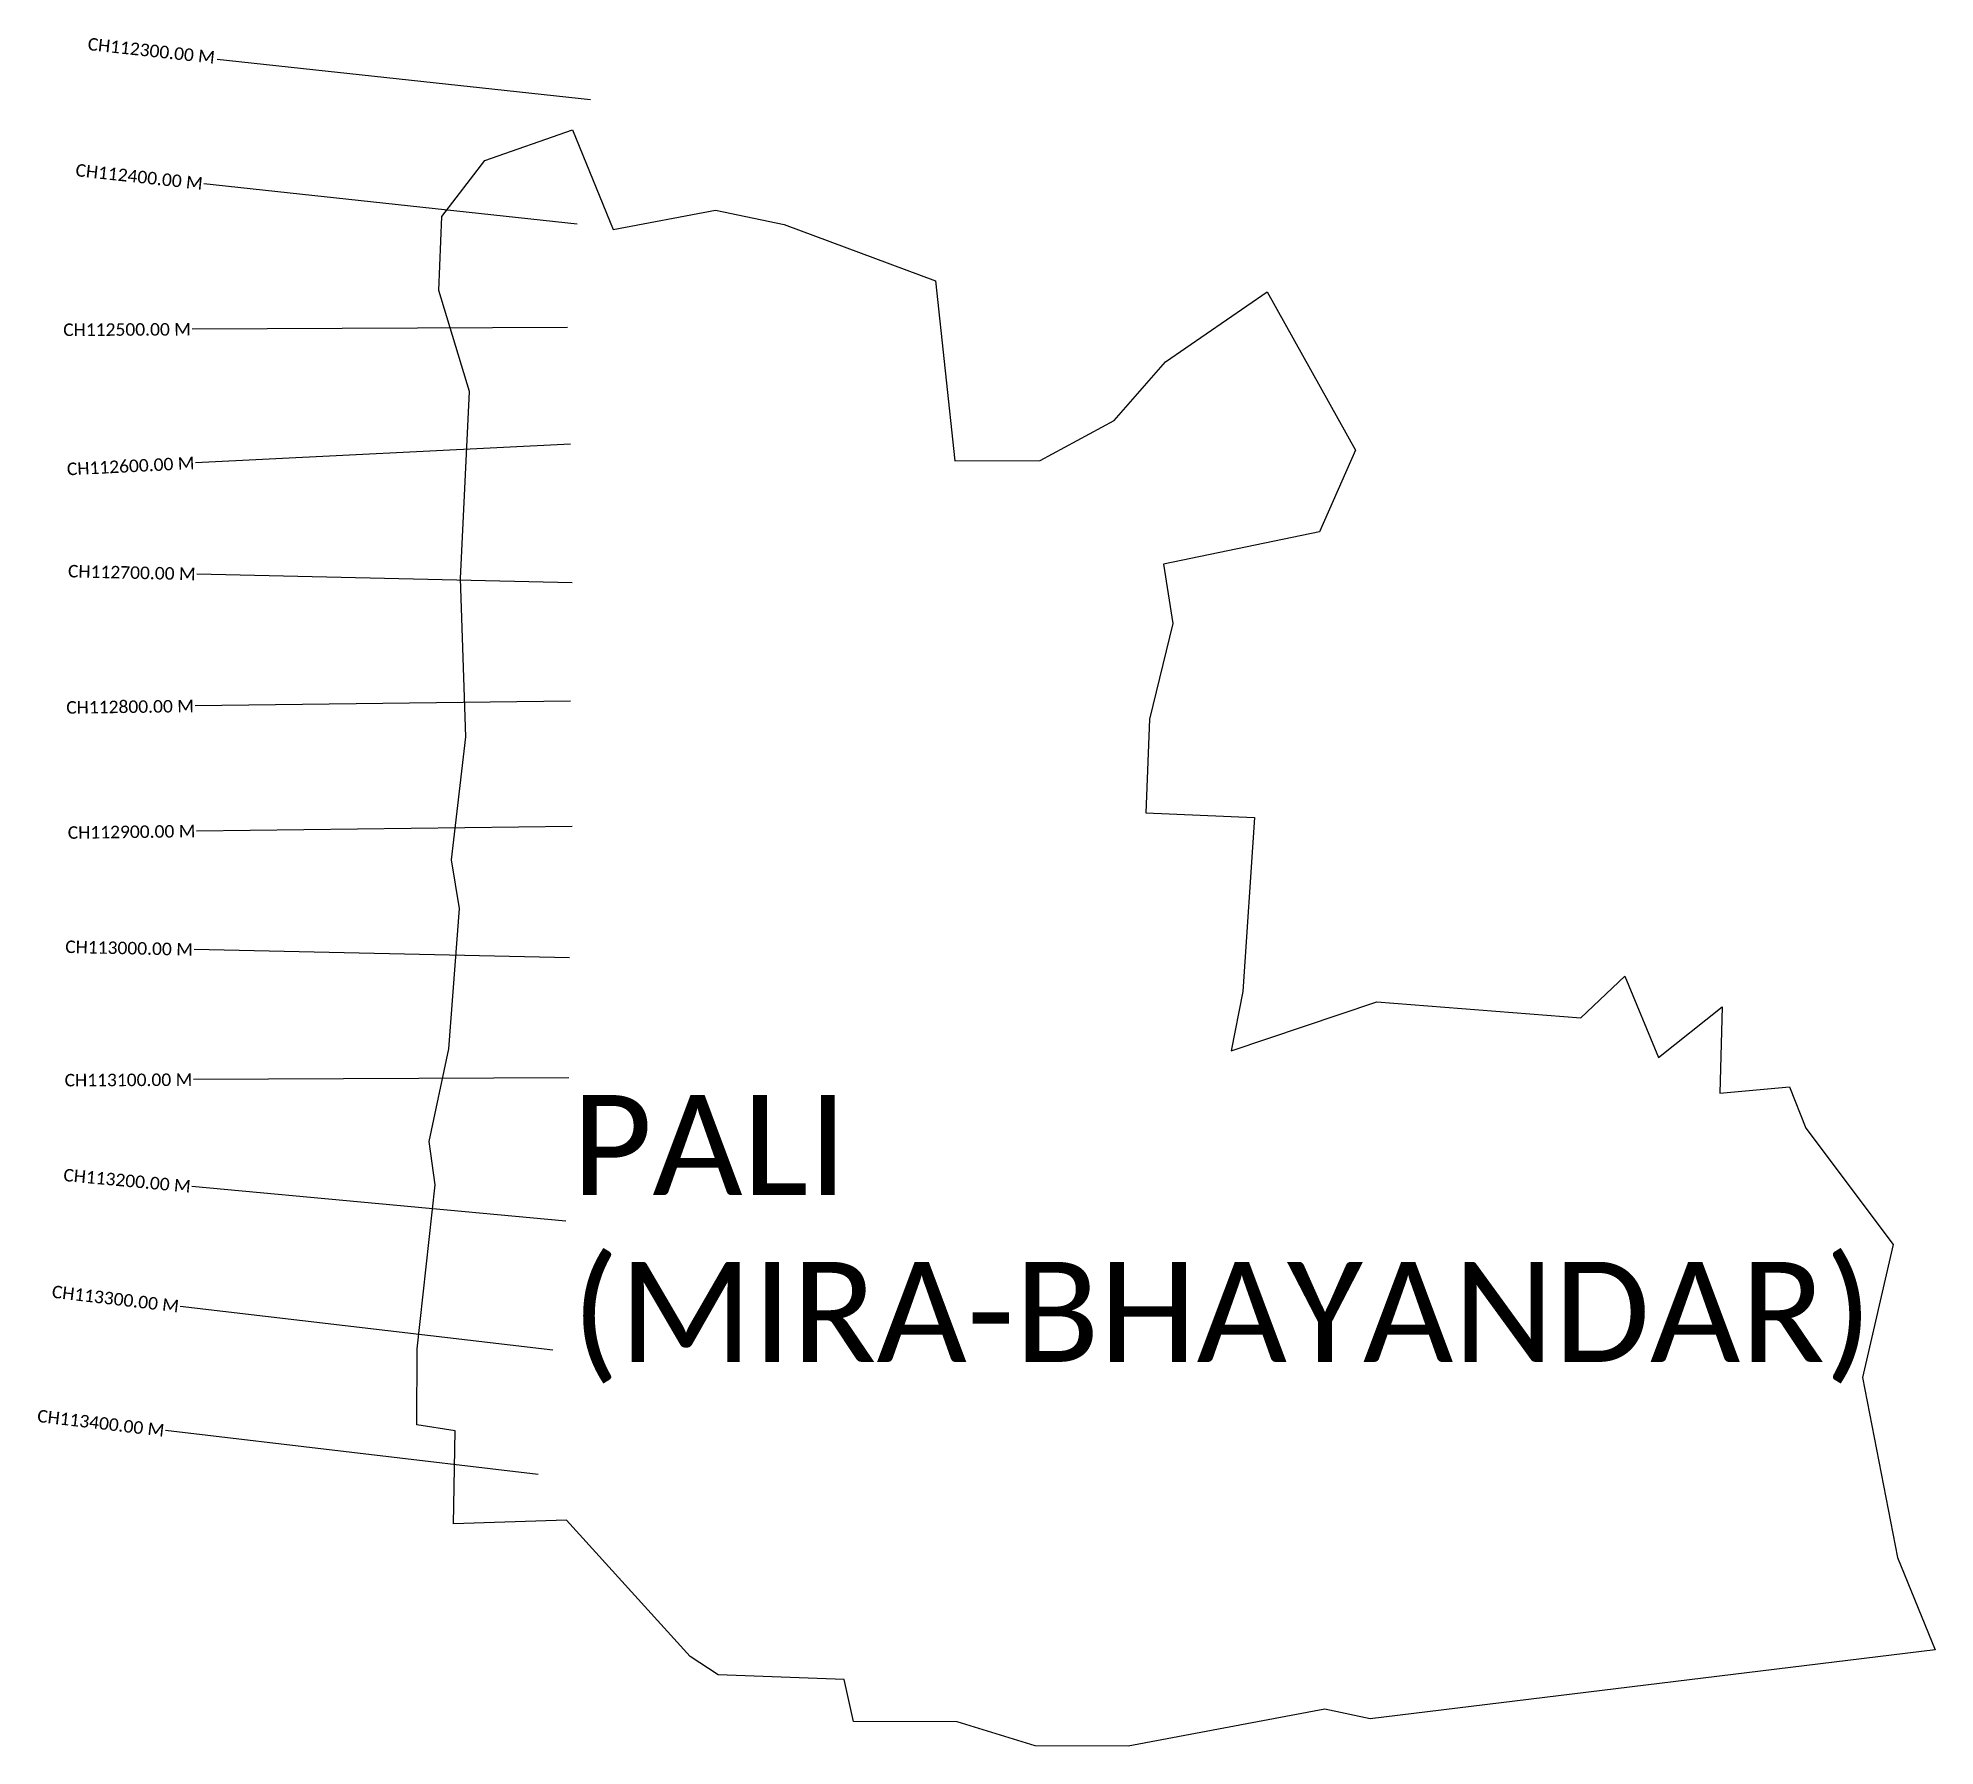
# Model space of a CAD drawing. Header units: metres. Extents: x 266907 to 268423, y 2134131 to 2135496.
import ezdxf
from ezdxf.enums import TextEntityAlignment as Align

# ---------------------------------------------------------------- set-up
doc = ezdxf.new("R2010")
doc.units = ezdxf.units.M
for name, color, linetype in [('CS', 134, 'Continuous'), ('CSMark', 6, 'Continuous'), ('village', 3, 'Continuous'), ('VILLAGE NAME', 250, 'Continuous')]:
    doc.layers.add(name, color=color, linetype=linetype)
doc.styles.add('Legend', font='calibri.ttf')

msp = doc.modelspace()

# ---------------------------------------------------------------- linework, layer by layer
at = {"layer": 'CS'}
for p, q in [((267348.4, 2135446.8), (267050.1, 2135479.1)), ((267337.6, 2135347.4), (267039.4, 2135379.7)), ((267330, 2135264.7), (267030, 2135263.4)), ((267332.4, 2135171.5), (267032.7, 2135156.7)), ((267333.7, 2135060.6), (267033.8, 2135067.7)), ((267332.4, 2134966), (267032.4, 2134962.3)), ((267333.6, 2134866), (267033.6, 2134862.3)), ((267331.6, 2134760.9), (267031.6, 2134767.5)), ((267331.1, 2134664.9), (267031.1, 2134663.6)), ((267328.5, 2134550.5), (267029.8, 2134578.1)), ((267318.3, 2134447.3), (267020.4, 2134482.3)), ((267306.6, 2134348), (267008.7, 2134383))]:
    msp.add_line(p, q, dxfattribs=at)
at = {"layer": 'village', "color": 3, "true_color": 0x00ff00}
msp.add_polyline3d([(268422.7, 2134207.9, 0), (267971.3, 2134152.7, 0), (267935, 2134160.3, 0), (267778, 2134130.9, 0), (267703.7, 2134131, 0), (267641.3, 2134150.3, 0), (267558.5, 2134150.4, 0), (267550.9, 2134184.2, 0), (267450.3, 2134187.9, 0), (267427.9, 2134202.5, 0), (267329.1, 2134311.4, 0), (267238.7, 2134308.6, 0), (267240.2, 2134382.8, 0), (267209.5, 2134387.6, 0), (267209.7, 2134448.3, 0), (267224.1, 2134579.6, 0), (267219.4, 2134614, 0), (267235.2, 2134688.3, 0), (267243.7, 2134800.3, 0), (267237.1, 2134839.2, 0), (267248.7, 2134937.5, 0), (267244.4, 2135064.1, 0), (267251.6, 2135213.6, 0), (267227.1, 2135294.4, 0), (267229.6, 2135353.6, 0), (267263.9, 2135398.4, 0), (267333.9, 2135422.8, 0), (267366.4, 2135343.1, 0), (267448.2, 2135358.5, 0), (267503, 2135347.2, 0), (267624.1, 2135302, 0), (267639.5, 2135158.3, 0), (267707.5, 2135158.5, 0), (267766.8, 2135190.4, 0), (267807.8, 2135237.3, 0), (267889.1, 2135293.2, 0), (267959.5, 2135166.8, 0), (267930.8, 2135101.5, 0), (267806.2, 2135075.7, 0), (267813.7, 2135028.1, 0), (267795.1, 2134951.6, 0), (267792.1, 2134876.8, 0), (267878.9, 2134873, 0), (267869.6, 2134734.1, 0), (267860.2, 2134686.5, 0), (267976.5, 2134725.8, 0), (268139.6, 2134713, 0), (268174.7, 2134746.3, 0), (268201.8, 2134681.2, 0), (268252.6, 2134721.9, 0), (268250.7, 2134652.7, 0), (268306.4, 2134657.7, 0), (268319.3, 2134624.7, 0), (268389.2, 2134531.7, 0), (268364.8, 2134425.4, 0), (268392.6, 2134281.5, 0)], close=True, dxfattribs=at)

# ---------------------------------------------------------------- texts
at = {"layer": 'CSMark', "style": 'Legend'}
for s, rotation, p in [('CH112300.00 M', 353.8179, (267048.1, 2135480.6)), ('CH112400.00 M', 353.8179, (267038.4, 2135379.8)), ('CH112500.00 M', 0.2444, (267029, 2135263.4)), ('CH112600.00 M', 2.8252, (267031.8, 2135156.6)), ('CH112700.00 M', 358.6391, (267032.8, 2135067.7)), ('CH112800.00 M', 0.7034, (267031.4, 2134962.3)), ('CH112900.00 M', 0.7034, (267032.6, 2134862.3)), ('CH113000.00 M', 358.729, (267030.6, 2134767.6)), ('CH113100.00 M', 0.2497, (267030.1, 2134663.6)), ('CH113200.00 M', 354.7326, (267028.8, 2134578.2)), ('CH113300.00 M', 353.3047, (267019.4, 2134482.4)), ('CH113400.00 M', 353.3047, (267007.7, 2134383.1))]:
    msp.add_text(s, height=10, rotation=rotation, dxfattribs=at).set_placement(p, align=Align.MIDDLE_RIGHT)
at = {"layer": 'VILLAGE NAME', "insert": (267333.3, 2134651.3), "char_height": 80, "attachment_point": 1}
msp.add_mtext_dynamic_manual_height_columns('{\\fCalibri|b0|i0|c0|p34;PALI (MIRA-BHAYANDAR)}', width=635.206, gutter_width=643.2, heights=[0], dxfattribs=at)

doc.saveas('drawing.dxf')
